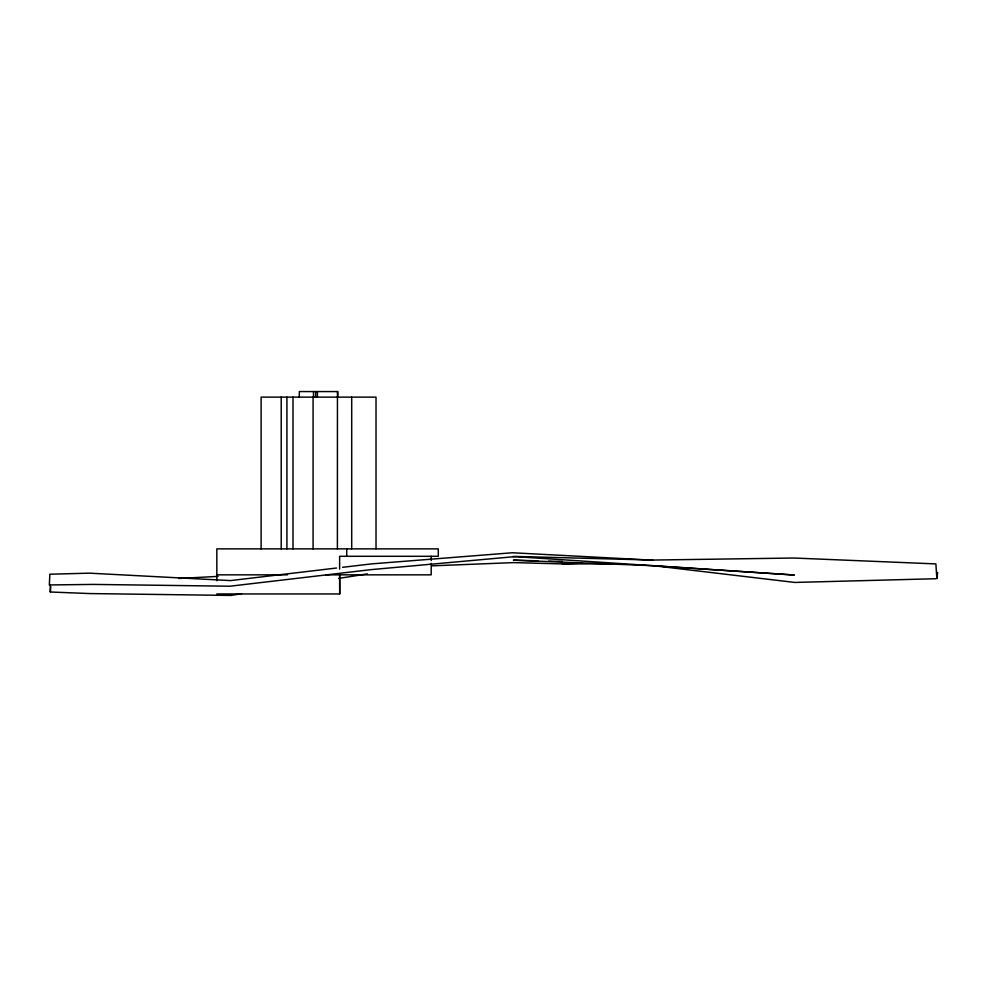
<?xml version="1.0" encoding="UTF-8"?>
<svg xmlns="http://www.w3.org/2000/svg" width="987" height="987" viewBox="0 0 987 987"><rect width="100%" height="100%" fill="white"/><g stroke="black" fill="none" stroke-linecap="round" stroke-linejoin="round"><path stroke-width="1.48" d="M50.806 586.673L50.325 592.003L50.152 584.674M241.544 593.755L230.933 595.432L89.965 593.569L50.325 592.003M338.566 578.431L367.361 573.891M336.567 568.018L230.452 580.59L89.484 573.163L49.843 574.212L49.35 584.946L93.654 584.415L229.959 586.216L370.939 569.647L516.583 556.471L652.888 560.061L793.869 558.025L935.886 563.91L936.86 578.666L937.65 572.583L936.614 572.583M342.637 567.303L371.433 563.898L512.413 552.757L652.9 560.184M178.672 578.456L218.09 576.383M432.01 565.835L513.684 562.615L562.195 563.898L612.878 563.898M562.195 563.898L582.231 563.096M935.812 578.727L794.843 582.441L653.863 565.748L513.363 560.184L537.878 560.826M216.832 574.841L287.488 574.841M325.809 574.841L431.196 574.841L431.196 563.429M216.832 593.952L339.713 593.952L339.713 574.841M548.612 561.11L562.405 561.467M653.863 565.748L794.362 575.026L512.882 556.471M339.627 574.841L339.713 593.952M431.196 556.298L431.196 560.579M376.022 548.871L376.022 397.132L261.123 397.132L261.123 548.871M351.705 397.132L351.705 548.871M346.708 548.871L346.708 556.298M339.627 569.141L339.627 556.298L438.277 556.298L438.277 548.871L216.832 548.871L216.832 580.726M337.813 397.132L337.813 391.568L299.32 391.568L299.32 397.132M337.443 391.568L337.394 548.871M317.407 391.568L317.407 397.132M315.643 391.568L315.643 397.132M313.496 391.568L313.496 397.132M313.076 397.132L313.076 548.871M293.003 397.132L293.003 548.871M286.921 397.132L286.921 548.871M281.196 397.132L281.196 548.871"/></g></svg>
